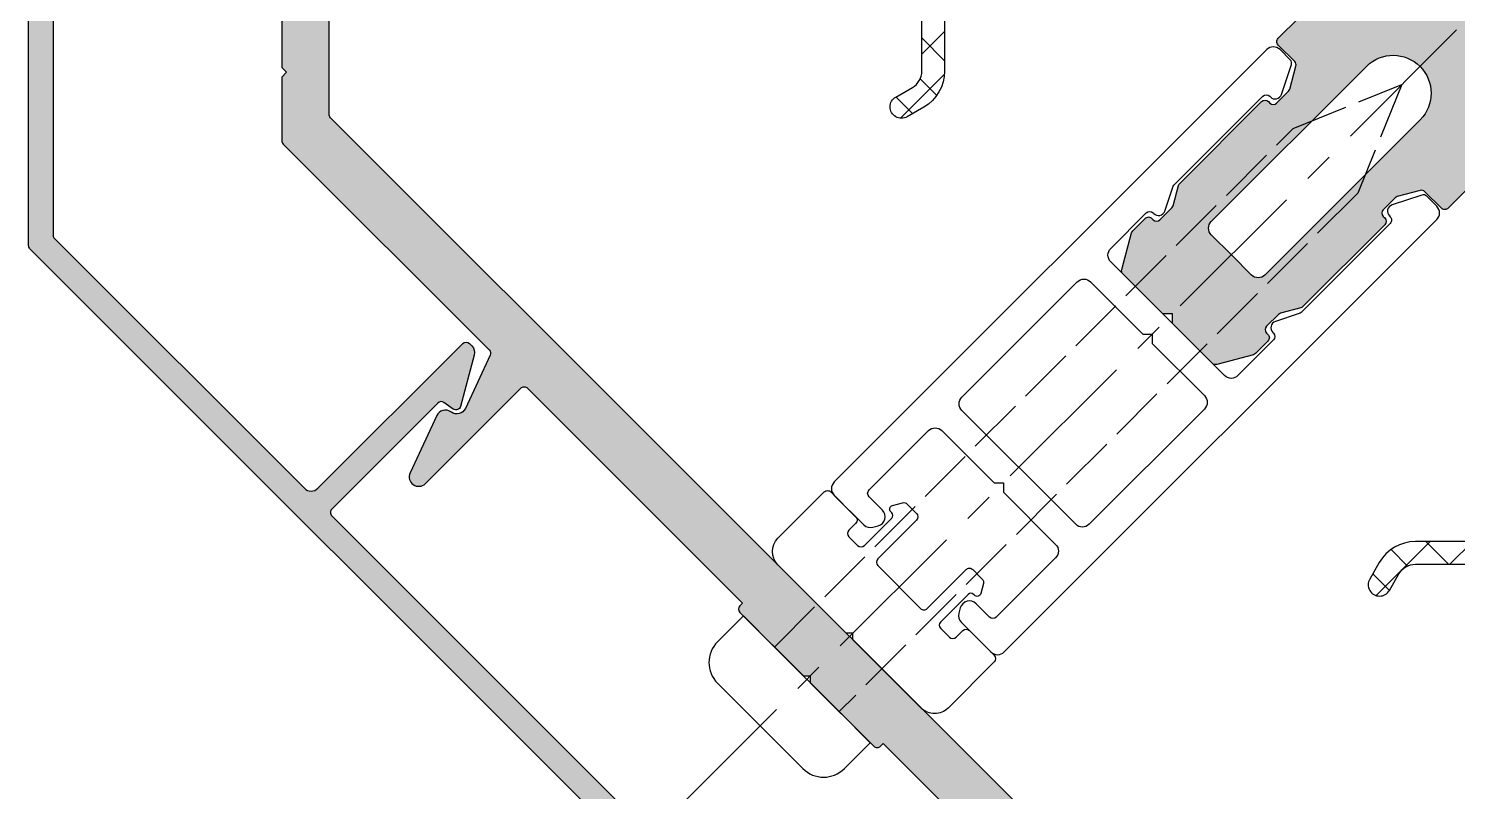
# Model space of a CAD drawing. Header units: millimetres. Extents: x -17234 to -8874, y -2869 to 1211.
# Drawn here: x -12219.4 to -12143.9, y -673.3 to -633 of the extents above; entities that cross this region are included whole.
import ezdxf

# ---------------------------------------------------------------- set-up
doc = ezdxf.new("R2010")
doc.units = ezdxf.units.MM
doc.linetypes.add('AM_ISO02W050x2', pattern=[3.75, 3, -0.75])
doc.linetypes.add('CENTER', pattern=[50.800000000000004, 31.75, -6.35, 6.35, -6.35])
for name, color, linetype in [('Centerline', 6, 'CENTER'), ('Gasket EPDM', 32, 'Continuous'), ('Gasket Silicone', 20, 'Continuous'), ('Profile', 1, 'Continuous'), ('PVC Spacer', 3, 'Continuous'), ('Screw', 9, 'Continuous'), ('Thermal Break', 3, 'Continuous')]:
    doc.layers.add(name, color=color, linetype=linetype)

# ---------------------------------------------------------------- blocks, each defined once
blk = doc.blocks.new('GG - 01')
at = {"layer": 'Gasket EPDM', "ltscale": 0.5}
h = blk.add_hatch(dxfattribs=at)
h.set_pattern_fill('ANSI37', color=5, scale=0.5, style=0)
h.set_pattern_definition([(45, (16923.13597728441, 487.5036104391235), (-1.122532015133644, 1.122532015133644), []), (135, (16923.13597728441, 487.5036104391235), (-1.122532015133644, -1.122532015133644), [])])
edge = h.paths.add_edge_path(flags=16)
edge.add_arc((-2.456698961395585, -4.827477994350676), 0.999999999999698, -90.00000000001728, 1.7280399333685637e-11, ccw=False)
edge.add_line((-2.456698961395887, -5.827477994350375), (-4.465798961398832, -5.827477994349238))
edge.add_arc((-4.465798961398537, -4.827477994348943), 1.000000000000295, 180.0000000000169, 269.9999999999831, ccw=False)
edge.add_line((-5.465798961398832, -4.827477994349238), (-5.465798961398832, -3.800001866927573))
edge.add_arc((-4.465798961398537, -3.800001866927868), 1.000000000000295, 90.00000000001688, 179.9999999999831, ccw=False)
edge.add_line((-4.465798961398832, -2.800001866927573), (-2.456698961395887, -2.800001866926436))
edge.add_arc((-2.456698961395585, -3.800001866926134), 0.999999999999698, -1.7280399333685637e-11, 90.00000000001728, ccw=False)
edge.add_line((-1.456698961395887, -3.800001866926436), (-1.456698961395887, -4.827477994350375))
edge = h.paths.add_edge_path()
edge.add_arc((-8.000000000000213, -7.458536453019235), 0.4999999999999999, 300.0000000000282, 419.9999999999718)
edge.add_line((-7.75, -7.025523751127139), (-8.482050807557243, -6.602874020323156))
edge.add_arc((-8.232050807556735, -6.169861318431231), 0.4999999999999997, 120.00000000006719, 239.9999999999328, ccw=False)
edge.add_line((-8.482050807557243, -5.736848616539305), (-7.75, -5.314198885735323))
edge.add_arc((-8.000000000000115, -4.88118618384317), 0.5000000000000003, 300.0000000000152, 419.9999999999848)
edge.add_line((-7.75, -4.448173481951017), (-8.482050807557243, -4.025523751147261))
edge.add_arc((-8.232050807556735, -3.592511049255336), 0.4999999999999997, 120.00000000006719, 239.9999999999328, ccw=False)
edge.add_line((-8.482050807557243, -3.15949834736341), (-7.75, -2.736848616559428))
edge.add_arc((-8.00000000000031, -2.303835914667388), 0.4999999999999996, 300.0000000000412, 419.9999999999588)
edge.add_line((-7.75, -1.870823212775349), (-8.874999999989086, -1.221304159940132))
edge.add_arc((-8.749999999989212, -1.004797808994095), 0.249999999999874, 180.0000000006814, 240.0000000000167, ccw=False)
edge.add_line((-8.999999999989086, -1.004797808997068), (-9, 0.0003111022266466534))
edge.add_arc((-8.499999999999089, 0.0003111022268556529), 0.5000000000009113, 74.99999999992588, 179.9999999999197, ccw=False)
edge.add_line((-8.370590477446967, 0.4832740153721033), (-7.531791636873095, 0.2585185434287496))
edge.add_arc((-7.467086875598413, 0.4999999999906641), 0.2499999999897547, 254.999999999596, 269.9999999995868)
edge.add_line((-7.467086875600216, 0.2500000000009095), (-1.90517973669921, 0.2500000000009095))
edge.add_arc((-1.90517973669921, 9.09508579560736e-13), 0.25, 0, 90, ccw=False)
edge.add_line((-1.65517973669921, 9.094947017729282e-13), (-1.65517973669921, -1.355333104784677))
edge.add_arc((-1.555179736698301, -1.355333104786262), 0.1000000000009096, 179.9999999990918, 350.0000000009825)
edge.add_line((-1.456698961395887, -1.372697922551424), (-1.24342759702995, -0.16317591116524))
edge.add_arc((-0.7510237205223182, -0.2500000000009916), 0.500000000001901, 89.99999999980389, 169.9999999997724, ccw=False)
edge.add_line((-0.7510237205206067, 0.2500000000009095), (-0.249999999992724, 0.2500000000009095))
edge.add_arc((-0.2499999999972147, 3.694822225952521e-12), 0.2499999999972147, -8.46796410769457e-10, 89.9999999989708, ccw=False)
edge.add_line((0, 0), (0, -2.248338335070002))
edge.add_arc((0.25, -2.248338335070002), 0.25, 180, 270)
edge.add_line((0.25, -2.498338335070002), (1.202190357260406, -2.498338335070002))
edge.add_arc((1.203502841082234, -2.240432973307411), 0.2579087013647964, 269.7084235318334, 358.243507031785)
edge.add_line((1.461290357256075, -2.248338335070002), (1.461290357256075, -1.79833833506973))
edge.add_arc((1.761290357258013, -1.79833833507044), 0.3000000000019374, 29.99999999996311, 179.9999999998644, ccw=False)
edge.add_line((2.021097978395119, -1.648338335069639), (3.119023930419644, -3.550001866927232))
edge.add_arc((2.686011228527425, -3.800001866927232), 0.4999999999999999, -30.000000000000114, 30.000000000000114, ccw=False)
edge.add_line((3.119023930419644, -4.050001866927232), (2.021097978395119, -5.951665398784371))
edge.add_arc((1.761290357258013, -5.80166539878357), 0.3000000000019375, 180.0000000001357, 330.0000000000369, ccw=False)
edge.add_line((1.461290357256075, -5.80166539878428), (1.461290357256075, -5.351665398784007))
edge.add_arc((1.203502841082234, -5.359570760546599), 0.2579087013647965, 1.756492968214997, 90.29157646816661)
edge.add_line((1.202190357260406, -5.101665398784007), (0.25, -5.101665398784007))
edge.add_arc((0.25, -5.351665398784007), 0.25, 90, 180)
edge.add_line((0, -5.351665398784007), (7.275957614183426e-12, -8.627476127416458))
edge.add_arc((-0.2499999999935199, -8.627476127416458), 0.2500000000007958, -89.99999999981759, 0, ccw=False)
edge.add_line((-0.249999999992724, -8.877476127417253), (-0.7510237205206067, -8.877476127417253))
edge.add_arc((-0.7510237205223182, -8.377476127415353), 0.5000000000019007, 190.0000000002276, 270.0000000001961, ccw=False)
edge.add_line((-1.24342759702995, -8.464300216251104), (-1.456698961395887, -7.25477820486492))
edge.add_arc((-1.555179736698301, -7.272143022630082), 0.1000000000009094, 9.999999999017358, 180.0000000009084)
edge.add_line((-1.65517973669921, -7.272143022631667), (-1.65517973669921, -8.627476127417253))
edge.add_arc((-1.90517973669921, -8.627476127417253), 0.25, -90, 0, ccw=False)
edge.add_line((-1.90517973669921, -8.877476127417253), (-5.099999999987631, -8.877476127417253))
edge.add_arc((-5.099999999987631, -9.377476127417253), 0.5, 90, 180.000000000013)
edge.add_line((-5.599999999987631, -9.377476127417367), (-5.599999999983993, -16.30817414006583))
edge.add_arc((-7.799999999985766, -16.30817414006576), 2.200000000001773, 300.0000000000704, 359.99999999999824, ccw=False)
edge.add_line((-6.699999999982538, -18.21343002839171), (-7.576738509371353, -18.71961524279709))
edge.add_arc((-7.876738509374263, -18.20000000052278), 0.6000000000046156, 120.0000000000664, 300.00000000006645, ccw=False)
edge.add_line((-8.176738509377174, -17.68038475824847), (-7.299999999995634, -17.17419954384854))
edge.add_arc((-7.799999999995978, -16.30817414006391), 1.000000000000343, 300.0000000000114, 359.999999999942)
edge.add_line((-6.799999999995634, -16.30817414006492), (-6.799999999995634, -9.377476127417594))
edge.add_arc((-7.299999999995634, -9.377476127417253), 0.5, 359.9999999999609, 450)
edge.add_line((-7.299999999995634, -8.877476127417253), (-7.323701012715901, -8.877476127417253))
edge.add_arc((-7.323701012715786, -9.377476127417253), 0.5, 90.00000000001312, 120.0000000000152)
edge.add_line((-7.573701012715901, -8.9444634255251), (-8.25, -9.334924827885743))
edge.add_arc((-8.499999999998181, -8.901912125993249), 0.4999999999993284, 119.99999999980369, 299.9999999998037, ccw=False)
edge.add_line((-8.749999999996362, -8.468899424100755), (-7.75, -7.891549154911331))
edge = h.paths.add_edge_path(flags=16)
edge.add_arc((1.620370595716071, -4.100003733857324), 0.499999999999869, -90.00000000001512, 1.5120349416974932e-11, ccw=False)
edge.add_line((1.62037059571594, -4.600003733857193), (0.1112705957129947, -4.600003733855374))
edge.add_arc((0.1112705957134494, -4.100003733854919), 0.5000000000004547, 180.0000000002084, 269.9999999999479, ccw=False)
edge.add_line((-0.3887294042870053, -4.100003733856738), (-0.3887294042870053, -3.499999999996362))
edge.add_arc((0.1112705957125399, -3.499999999997272), 0.4999999999995453, 89.99999999994787, 179.9999999998958, ccw=False)
edge.add_line((0.1112705957129947, -2.999999999997726), (1.62037059571594, -2.999999999995907))
edge.add_arc((1.620370595716071, -3.499999999995776), 0.499999999999869, -1.5006662579253316e-11, 90.000000000015, ccw=False)
edge.add_line((2.12037059571594, -3.499999999995907), (2.12037059571594, -4.100003733857193))
blk.add_lwpolyline([(-7.75, -7.891549154911331, 0.5773502691892974), (-7.75, -7.025523751127139), (-8.482050807557243, -6.602874020323156, -0.5773502691888426), (-8.482050807557243, -5.736848616539305), (-7.75, -5.314198885735323, 0.577350269189449), (-7.75, -4.448173481951017), (-8.482050807557243, -4.025523751147261, -0.5773502691888426), (-8.482050807557243, -3.15949834736341), (-7.75, -2.736848616559428, 0.5773502691891458), (-7.75, -1.870823212775349), (-8.874999999989086, -1.221304159940132, -0.2679491924280138), (-8.999999999989086, -1.004797808997068), (-9, 0.0003111022266466534), (-9, 0.0003111022275561481, -0.4931454260312705), (-8.370590477446967, 0.4832740153721033), (-7.531791636873095, 0.2585185434287496, 0.06554346281519802), (-7.467086875600216, 0.2500000000009095), (-1.90517973669921, 0.2500000000009095, -0.4142135623730951), (-1.65517973669921, 9.094947017729282e-13), (-1.65517973669921, -1.355333104784677, 0.9163311740325999), (-1.456698961395887, -1.372697922551424), (-1.24342759702995, -0.16317591116524, -0.3639702342660466), (-0.7510237205206067, 0.2500000000009095), (-0.249999999992724, 0.2500000000009095, -0.4142135623721627), (0, 0), (0, -2.248338335070002, 0.4142135623730951), (0.25, -2.498338335070002), (1.202190357260406, -2.498338335070002, 0.4067446540325116), (1.461290357256075, -2.248338335070002), (1.461290357256075, -1.79833833506973, -0.7673269879782757), (2.021097978395119, -1.648338335069639), (3.119023930419644, -3.550001866927232, -0.2679491924311227), (3.119023930419644, -4.050001866927232), (2.021097978395119, -5.951665398784371, -0.7673269879782757), (1.461290357256075, -5.80166539878428), (1.461290357256075, -5.351665398784007, 0.4067446540325116), (1.202190357260406, -5.101665398784007), (0.25, -5.101665398784007, 0.4142135623730951), (0, -5.351665398784007), (7.275957614183426e-12, -8.627476127416458, -0.4142135623721627), (-0.249999999992724, -8.877476127417253), (-0.7510237205206067, -8.877476127417253, -0.3639702342660466), (-1.24342759702995, -8.464300216251104), (-1.456698961395887, -7.25477820486492, 0.9163311740325999), (-1.65517973669921, -7.272143022631667), (-1.65517973669921, -8.627476127417253, -0.4142135623730951), (-1.90517973669921, -8.877476127417253), (-5.099999999987631, -8.877476127417253, 0.4142135623731616), (-5.599999999987631, -9.377476127417367), (-5.599999999983993, -16.30817414006583, -0.2679491924307854), (-6.699999999982538, -18.21343002839171), (-7.576738509371353, -18.71961524279709, -0.9999999999999997), (-8.176738509377174, -17.68038475824847), (-7.299999999995634, -17.17419954384854, 0.2679491924307981), (-6.799999999995634, -16.30817414006492), (-6.799999999995634, -9.377476127417594, 0.4142135623732949), (-7.299999999995634, -8.877476127417253), (-7.323701012715901, -8.877476127417253, 0.1316524975874049), (-7.573701012715901, -8.9444634255251), (-8.25, -9.334924827885743, -1), (-8.749999999996362, -8.468899424100755), (-8.749999999996362, -8.468899424100755), (-7.75, -7.891549154911331, 0.2679491924311227)], format="xyb", dxfattribs=at)
for points in [[(-1.456698961395887, -4.827477994350375, -0.4142135623732719), (-2.456698961395887, -5.827477994350375), (-4.465798961398832, -5.827477994349238, -0.4142135623729226), (-5.465798961398832, -4.827477994349238), (-5.465798961398832, -3.800001866927573, -0.4142135623729225), (-4.465798961398832, -2.800001866927573), (-2.456698961395887, -2.800001866926436, -0.4142135623732719), (-1.456698961395887, -3.800001866926436)], [(2.12037059571594, -4.100003733857193, -0.4142135623732486), (1.62037059571594, -4.600003733857193), (0.1112705957129947, -4.600003733855374, -0.4142135623717632), (-0.3887294042870053, -4.100003733856738), (-0.3887294042870053, -3.499999999996362, -0.4142135623728287), (0.1112705957129947, -2.999999999997726), (1.62037059571594, -2.999999999995907, -0.4142135623732486), (2.12037059571594, -3.499999999995907)]]:
    blk.add_lwpolyline(points, format="xyb", close=True, dxfattribs=at)

msp = doc.modelspace()

# ---------------------------------------------------------------- hatches: boundary and pattern name
at = {"layer": 'Gasket Silicone', "ltscale": 0.5}
h = msp.add_hatch(color=1, dxfattribs=at)
h.dxf.hatch_style = 1
edge = h.paths.add_edge_path()
edge.add_line((-12158.97057823179, -648.0564609002085), (-12159.47006245574, -648.0564608773511))
edge.add_line((-12159.47006245574, -648.0564608773511), (-12161.57661054185, -645.9499125983621))
edge.add_arc((-12161.39983372884, -645.7731358715187), 0.2500001055456339, 165.0000113427866, 224.9999860354737, ccw=False)
edge.add_line((-12161.64131530017, -645.7084311307317), (-12161.12367782677, -643.7765802503527))
edge.add_arc((-12160.88219635738, -643.8412849638281), 0.2500000000016988, 134.9999973764409, 165.0000113415588, ccw=False)
edge.add_line((-12161.05897304459, -643.6645082604355), (-12160.40117987429, -643.006715150359))
edge.add_arc((-12160.22440317899, -643.1834918456534), 0.2499999999993991, 44.99999737675421, 135.0000000005896, ccw=False)
edge.add_line((-12160.04762647561, -643.0067151584517), (-12159.97691579263, -643.0774258478978))
edge.add_arc((-12159.80013909734, -642.9006491364166), 0.2500000114451473, 225.0000026225825, 314.9999973765331)
edge.add_line((-12159.62336240204, -643.0774258478996), (-12158.99795789195, -642.4520213950673))
edge.add_arc((-12159.17473457917, -642.2752446916651), 0.2500000000242394, 314.9999973784307, 344.9999973770692)
edge.add_line((-12158.93325312554, -642.3399494640016), (-12158.64837080359, -641.2767543589835))
edge.add_arc((-12158.40688934998, -641.3414591313052), 0.2499999999919564, 134.9999973775832, 164.9999973786146, ccw=False)
edge.add_line((-12158.58366603718, -641.1646824279233), (-12154.2540162697, -636.8350330568301))
edge.add_arc((-12154.0772395825, -637.011809760232), 0.2500000000060716, 44.99999737857809, 134.9999973743406, ccw=False)
edge.add_line((-12153.90046287911, -636.8350330730173), (-12153.81749267028, -636.9180032894474))
edge.add_arc((-12153.64071597498, -636.7412265779653), 0.2500000114457904, 225.0000026227299, 314.9999973772701)
edge.add_line((-12153.46393927968, -636.9180032894474), (-12152.83617640753, -636.2902404747638))
edge.add_arc((-12153.01295309473, -636.1134637713777), 0.2499999999973896, 314.9999973775095, 344.9999973775217)
edge.add_line((-12152.77147164112, -636.1781685437054), (-12152.44596683583, -634.9633682946769))
edge.add_arc((-12152.68744828944, -634.8986635223453), 0.2499999999962734, 344.999997376533, 404.9999973768647)
edge.add_line((-12152.51067158605, -634.7218868351447), (-12153.38643085264, -633.8461274883794))
edge.add_arc((-12153.20965415734, -633.6693507930868), 0.2499999999955404, 134.9999973690898, 224.9999999997052, ccw=False)
edge.add_line((-12153.38643084452, -633.492574089676), (-12152.29688744939, -632.4030307946123))
edge.add_arc((-12151.05945058231, -633.6404676616927), 1.750000000007129, 89.99999737233532, 135.00000000005, ccw=False)
edge.add_line((-12151.05945050205, -631.8904676616858), (-12145.29722564243, -631.8904679259613))
edge.add_arc((-12145.29722564256, -630.1404677318918), 1.750000194069457, 270.0000000041093, 314.9999973681295)
edge.add_line((-12144.0597886951, -631.3779047930384), (-12131.10938555687, -618.4275028445718))
edge.add_arc((-12132.34682242395, -617.1900659774956), 1.750000000000295, 315.0000000000211, 404.9999999999789)
edge.add_line((-12131.10938555687, -615.9526291104194), (-12133.93807103757, -613.1239436297183))
edge.add_arc((-12133.76129434227, -612.9471669344221), 0.2500000000019715, 134.9999973682055, 224.9999999994104, ccw=False)
edge.add_line((-12133.93807102945, -612.7703902310041), (-12123.43753461912, -602.2698547853197))
edge.add_arc((-12123.61431132254, -602.0930780819035), 0.250000011482769, 315, 404.9999973682056)
edge.add_line((-12123.437534611, -601.9163013866073), (-12126.86418947272, -598.4896462100751))
edge.add_line((-12126.86418947272, -598.4896462100751), (-12126.86423126781, -597.9895625843492))
edge.add_line((-12126.86423126781, -597.9895625843492), (-12127.3642312643, -597.9896043724475))
edge.add_line((-12127.3642312643, -597.9896043724475), (-12134.14944845069, -591.2043865628129))
edge.add_arc((-12134.3262251541, -591.3811632662291), 0.250000011482769, 45, 134.9999973682056)
edge.add_line((-12134.5030018494, -591.204386554693), (-12161.7975830837, -618.4989652814384))
edge.add_arc((-12161.62080639653, -618.6757419848575), 0.2500000000014895, 134.9999973677265, 260.0000026232537)
edge.add_line((-12161.66421842967, -618.9219439250992), (-12159.60638848021, -619.2847947697392))
edge.add_arc((-12159.64980051335, -619.5309967099813), 0.2500000000018229, -2.6323472184230923e-06, 80.00000262286119, ccw=False)
edge.add_line((-12159.39980051335, -619.5309967214671), (-12159.39980080581, -625.8979601749234))
edge.add_arc((-12159.64980080581, -625.8979601634419), 0.2499999999963623, 279.99999736800714, 359.99999736864294, ccw=False)
edge.add_line((-12159.6063887727, -626.1441621036865), (-12165.10638881724, -627.1139602449439))
edge.add_arc((-12165.14980085035, -626.8677583046974), 0.2499999999994443, 179.999997368226, 279.99999736834525, ccw=False)
edge.add_line((-12165.39980085035, -626.8677582932141), (-12165.39980075445, -624.7797526544109))
edge.add_arc((-12165.14980075445, -624.7797526658952), 0.2499999999981813, 104.99999736809471, 179.9999973679916, ccw=False)
edge.add_line((-12165.21450550463, -624.5382712063529), (-12164.41450549478, -624.3239118891543))
edge.add_arc((-12164.3498007446, -624.5653933486979), 0.2499999999994379, -2.6316697017136903e-06, 104.9999973684233, ccw=False)
edge.add_line((-12164.0998007446, -624.5653933601807), (-12164.09980076986, -625.1153933601781))
edge.add_arc((-12163.84980076986, -625.1153933716606), 0.2500000000036383, 179.9999973684085, 279.9999973678306)
edge.add_line((-12163.80638873675, -625.3615953119097), (-12161.10638871489, -624.8855125880218))
edge.add_arc((-12161.149800748, -624.6393106477728), 0.2500000000022232, 279.9999973686562, 359.9999973684866)
edge.add_line((-12160.89980074799, -624.639310659255), (-12160.89980057116, -620.789646216559))
edge.add_arc((-12161.14980363485, -620.7896487758276), 0.2500030637023911, 0.0005865339522577959, 80.00000262340745)
edge.add_line((-12161.1063910697, -620.5434438184293), (-12163.80638851614, -620.0673615482556))
edge.add_arc((-12163.84980054929, -620.3135634884968), 0.2500000000002955, 80.0000026236462, 179.9999973677571)
edge.add_line((-12164.09980054929, -620.3135634770115), (-12164.09980058383, -621.0653896263193))
edge.add_arc((-12164.34980058383, -621.0653896148345), 0.2500000000018193, 254.9999973684951, 359.9999973678873, ccw=False)
edge.add_line((-12164.4145053562, -621.3068710684365), (-12165.21450534635, -621.0925116777416))
edge.add_arc((-12165.14980057398, -620.8510302241423), 0.2499999999994965, 179.9999973683824, 254.99999736793728, ccw=False)
edge.add_line((-12165.39980057398, -620.8510302126597), (-12165.39980046896, -618.5646614974685))
edge.add_line((-12165.39980046896, -618.5646614974685), (-12134.32672001749, -587.4915810460025))
edge.add_line((-12134.32672001749, -587.4915810460025), (-12132.48824241897, -589.3300586445221))
edge.add_line((-12132.48824241897, -589.3300586445221), (-12131.42758232036, -588.2693985459136))
edge.add_line((-12131.42758232036, -588.2693985459136), (-12130.36692214858, -589.3300587176927))
edge.add_line((-12130.36692214858, -589.3300587176927), (-12131.42758285063, -590.39071941974))
edge.add_line((-12131.42758285063, -590.39071941974), (-12119.72470765839, -602.0935946119807))
edge.add_line((-12119.72470765839, -602.0935946119807), (-12130.40202020046, -612.7709071540539))
edge.add_arc((-12130.22524351328, -612.9476838574683), 0.2500000000006856, 134.9999973690898, 224.9999999997052)
edge.add_line((-12130.40202020858, -613.1244605527645), (-12124.03857788435, -619.4879028769974))
edge.add_arc((-12123.86180118905, -619.3111261816977), 0.2500000000018912, 225.0000000005711, 315.0000026306338)
edge.add_line((-12123.68502448564, -619.4879028688792), (-12113.00771194356, -608.810590326806))
edge.add_line((-12113.00771194356, -608.810590326806), (-12101.30483675133, -620.513465519045))
edge.add_line((-12101.30483675133, -620.513465519045), (-12100.24417604928, -619.4528048169977))
edge.add_line((-12100.24417604928, -619.4528048169977), (-12099.1835158775, -620.5134649887768))
edge.add_line((-12099.1835158775, -620.5134649887768), (-12100.24417597611, -621.5741250873853))
edge.add_line((-12100.24417597611, -621.5741250873853), (-12098.40569837759, -623.4126026859085))
edge.add_line((-12098.40569837759, -623.4126026859085), (-12129.47877882905, -654.4856831373745))
edge.add_line((-12129.47877882905, -654.4856831373745), (-12131.76514754424, -654.4856832423975))
edge.add_arc((-12131.76514755573, -654.2356832423983), 0.2499999999992044, 195.000002631927, 270.00000263177395, ccw=False)
edge.add_line((-12132.00662900933, -654.3003880147662), (-12132.22098840002, -653.5003880246131))
edge.add_arc((-12131.97950694642, -653.4356832522437), 0.2500000000007712, 90.00000263260767, 195.0000026321463, ccw=False)
edge.add_line((-12131.97950695791, -653.1856832522426), (-12131.2276808086, -653.1856832177036))
edge.add_arc((-12131.22768082008, -652.9356832177034), 0.2500000000002277, 270.0000026321908, 369.9999973763115)
edge.add_line((-12130.98147887984, -652.8922711845607), (-12131.45756115001, -650.1922737381174))
edge.add_arc((-12131.70376610741, -650.2356863032667), 0.2500030637005447, 9.999997376492887, 89.99941346594352)
edge.add_line((-12131.70376354814, -649.9856832395799), (-12135.55342799084, -649.9856834164075))
edge.add_arc((-12135.55342797936, -650.2356834164092), 0.2500000000017056, 90.00000263177394, 170.0000026321634)
edge.add_line((-12135.79962991961, -650.1922713833028), (-12136.2757126435, -652.892271405166))
edge.add_arc((-12136.02951070325, -652.935683438274), 0.2500000000029875, 170.0000026318508, 270.0000026313571)
edge.add_line((-12136.02951069176, -653.1856834382761), (-12135.47951069176, -653.1856834130122))
edge.add_arc((-12135.47951068028, -653.4356834130117), 0.2499999999995455, -14.999997368443019, 90.00000263135712, ccw=False)
edge.add_line((-12135.23802922074, -653.5003881631965), (-12135.45238853794, -654.3003881730438))
edge.add_arc((-12135.69386999748, -654.2356834228606), 0.2500000000004614, 270.0000026321908, 345.0000026319093, ccw=False)
edge.add_line((-12135.693869986, -654.4856834228594), (-12137.7818756248, -654.4856835187693))
edge.add_arc((-12137.78187563628, -654.2356835187697), 0.2499999999995455, 170.0000026315521, 270.00000263177395, ccw=False)
edge.add_line((-12138.02807757653, -654.192271485661), (-12137.05827943527, -648.6922714411176))
edge.add_arc((-12136.81207749502, -648.7356834742233), 0.2499999999989902, 90.00000263219079, 170.0000026322449, ccw=False)
edge.add_line((-12136.81207750651, -648.4856834742259), (-12130.44511405305, -648.485683181767))
edge.add_arc((-12130.44511404157, -648.7356831817677), 0.2500000000007961, 9.99999737695299, 90.00000263219079, ccw=False)
edge.add_line((-12130.19891210132, -648.6922711486222), (-12129.83606125668, -650.7501010980868))
edge.add_arc((-12129.58985931644, -650.7066890649434), 0.2500000000001703, 189.9999973764911, 315.000002632292)
edge.add_line((-12129.41308261302, -650.8834657521184), (-12102.11850388628, -623.588884517816))
edge.add_arc((-12102.29528059781, -623.4121078225198), 0.2500000114840554, 315.0000026320891, 405.0000000002948)
edge.add_line((-12102.1185038944, -623.2353311191018), (-12108.90372170403, -616.4501139327112))
edge.add_line((-12108.90372170403, -616.4501139327112), (-12108.90367991593, -615.9501139362219))
edge.add_line((-12108.90367991593, -615.9501139362219), (-12109.40376354166, -615.950072141135))
edge.add_line((-12109.40376354166, -615.950072141135), (-12112.83041871819, -612.5234172794153))
edge.add_arc((-12113.00719541349, -612.7001939909524), 0.2500000114834123, 45.00000263194177, 134.9999999998526)
edge.add_line((-12113.1839721169, -612.5234172875353), (-12123.68450756259, -623.0239536978661))
edge.add_arc((-12123.861284266, -622.8471770106884), 0.2500000000004444, 225.0000000002395, 315.000002631555, ccw=False)
edge.add_line((-12124.0380609613, -623.0239537059879), (-12126.86674644201, -620.1952682252886))
edge.add_arc((-12128.10418330908, -621.4327050923652), 1.749999999997964, 45.00000000007106, 135.0000000000553)
edge.add_line((-12129.34162017616, -620.1952682252904), (-12142.29202212462, -633.1456713635107))
edge.add_arc((-12141.05458506348, -634.3831083109718), 1.750000194067785, 135.0000026318969, 179.9999999959168)
edge.add_line((-12142.80458525755, -634.3831083108471), (-12142.80458499327, -640.1453331704688))
edge.add_arc((-12144.55458499328, -640.1453332507318), 1.750000000009097, -44.999999999829015, 2.627846981795301e-06, ccw=False)
edge.add_line((-12143.3171481262, -641.3827701178107), (-12144.40669142126, -642.472313512937))
edge.add_arc((-12144.58346812467, -642.2955368257622), 0.2499999999932898, 224.9999999997789, 315.00000263083643, ccw=False)
edge.add_line((-12144.76024481996, -642.4723135210552), (-12145.63600416673, -641.5965542544673))
edge.add_arc((-12145.81278085393, -641.7733309578539), 0.2499999999965054, 45.00000262287742, 105.0000026235371)
edge.add_line((-12145.87748562626, -641.5318495042466), (-12147.09228587529, -641.8573543095354))
edge.add_arc((-12147.02758110296, -642.0988357631447), 0.2499999999983319, 105.0000026222077, 135.0000026221036)
edge.add_line((-12147.20435780635, -641.9220590759396), (-12147.83212062103, -642.549821948096))
edge.add_arc((-12147.65534390955, -642.726598643394), 0.2500000114454689, 135.0000026226562, 224.9999973773438)
edge.add_line((-12147.83212062103, -642.9033753386921), (-12147.7491504046, -642.9863455475297))
edge.add_arc((-12147.92592709182, -643.1631222509195), 0.2500000000077598, -44.999997374248494, 45.00000262132983, ccw=False)
edge.add_line((-12147.74915038841, -643.3398989381203), (-12152.07879975951, -647.6695487055986))
edge.add_arc((-12152.25557646289, -647.4927720183988), 0.2499999999916016, 285.00000262131664, 315.00000262237995, ccw=False)
edge.add_line((-12152.19087169057, -647.7342534720028), (-12153.25406679559, -648.0191357939548))
edge.add_arc((-12153.18936202325, -648.2606172475928), 0.2500000000283588, 105.0000026225217, 135.0000026209982)
edge.add_line((-12153.36613872665, -648.0838405603627), (-12153.99154317948, -648.7092450704586))
edge.add_arc((-12153.814766468, -648.8860217657548), 0.2500000114441827, 135.000002622951, 224.999997377049)
edge.add_line((-12153.99154317948, -649.062798461051), (-12153.92083249004, -649.1335091440214))
edge.add_arc((-12154.09760917724, -649.3102858474094), 0.24999999999747, -45.000000000736975, 45.00000262309851, ccw=False)
edge.add_line((-12153.92083248194, -649.4870625427066), (-12154.57862559202, -650.1448557130043))
edge.add_arc((-12154.75540229541, -649.968079025795), 0.2500000000047854, 284.9999886573747, 315.0000026223063, ccw=False)
edge.add_line((-12154.69069758194, -650.209560495181), (-12156.62254846232, -650.7271979685829))
edge.add_arc((-12156.68725320311, -650.485716397254), 0.2500001055441364, 225.0000139651527, 284.9999886578382, ccw=False)
edge.add_line((-12156.86402992995, -650.6624932102677), (-12158.97057820893, -648.555945124157))
edge.add_line((-12158.97057820893, -648.555945124157), (-12158.97057823179, -648.0564609002085))
edge = h.paths.add_edge_path(flags=16)
edge.add_arc((-12147.30795129264, -636.3938339580765), 2.003366125818804, -44.48584055299, 134.3373767106277, ccw=False)
edge.add_line((-12145.87870253419, -637.7976586695445), (-12154.08495778648, -645.9992668269356))
edge.add_arc((-12154.43851116088, -645.6457134201596), 0.4999999999987987, 224.9999973773437, 314.9999973773437, ccw=False)
edge.add_line((-12154.79206456766, -645.9992667945685), (-12155.85272469099, -644.9386065741387))
edge.add_line((-12155.85272469099, -644.9386065741387), (-12156.91338481421, -643.8779463538071))
edge.add_arc((-12156.55983140743, -643.5243929793965), 0.5000000000013711, 134.9999973773437, 224.9999973773437, ccw=False)
edge.add_line((-12156.91338478184, -643.1708395726187), (-12148.70806785056, -634.960952435295))
h = msp.add_hatch(color=1, dxfattribs=at)
h.dxf.hatch_style = 1
edge = h.paths.add_edge_path()
edge.add_arc((-12155.35405497906, -708.2106841223066), 0.25, 224.9999999997789, 269.9999999995831, ccw=False)
edge.add_line((-12155.53083167435, -708.3874608176033), (-12219.30157814924, -644.6167143427318))
edge.add_arc((-12219.12480145394, -644.4399376474347), 0.2500000000013284, 179.9999999998697, 224.9999999998526, ccw=False)
edge.add_line((-12219.37480145394, -644.4399376474341), (-12219.37480145387, -620.0639285648685))
edge.add_arc((-12217.87480145387, -620.063928564874), 1.500000000001819, 89.99999999986107, 179.9999999997916, ccw=False)
edge.add_line((-12217.87480145387, -618.5639285648704), (-12203.74980145385, -618.5639285649086))
edge.add_arc((-12203.74980145385, -618.8139285649086), 0.25, 0, 90, ccw=False)
edge.add_line((-12203.49980145385, -618.8139285649086), (-12203.49980145385, -618.9992390675816))
edge.add_arc((-12203.99980145385, -618.9992390675803), 0.5, 299.999999999706, 359.9999999998567, ccw=False)
edge.add_line((-12203.74980145385, -619.4322517694745), (-12206.1803359755, -620.8355215298125))
edge.add_arc((-12206.3053359755, -620.6190151788661), 0.2499999999993079, 189.9999999997609, 299.9999999996102, ccw=False)
edge.add_line((-12206.55153791375, -620.6624272232821), (-12206.65590774082, -620.0705165204836))
edge.add_arc((-12206.90210967907, -620.1139285649), 0.2499999999997481, 9.999999999935962, 90)
edge.add_line((-12206.90210967907, -619.8639285649006), (-12211.44980145386, -619.8639285648878))
edge.add_arc((-12211.44980145386, -620.1139285648879), 0.2500000000001137, 90, 179.9999999999739)
edge.add_line((-12211.69980145386, -620.1139285648878), (-12211.69980145387, -622.8139285648867))
edge.add_arc((-12211.94980145387, -622.813928564887), 0.25, -90, 5.212541509536095e-11, ccw=False)
edge.add_line((-12211.94980145387, -623.0639285648867), (-12212.74980145387, -623.0639285648831))
edge.add_arc((-12212.74980145387, -622.813928564883), 0.2500000000001137, 180.0000000000261, 270, ccw=False)
edge.add_line((-12212.99980145387, -622.8139285648831), (-12212.99980145386, -620.1139285648824))
edge.add_arc((-12213.24980145386, -620.1139285648835), 0.25, 2.605510395054913e-10, 90)
edge.add_line((-12213.24980145386, -619.8639285648842), (-12217.82480145387, -619.8639285648733))
edge.add_arc((-12217.82480145388, -620.1139285648724), 0.2499999999990905, 89.99999999958312, 179.9999999997916)
edge.add_line((-12218.07480145387, -620.1139285648715), (-12218.07480145392, -643.9014600163628))
edge.add_arc((-12217.82480145392, -643.9014600163626), 0.25, 180.0000000000261, 225.000000000129)
edge.add_line((-12218.00157814921, -644.0782367116597), (-12204.81103172901, -657.2687831318583))
edge.add_arc((-12204.45747833842, -656.9152297412647), 0.5000000000008883, 224.9999999999447, 314.9999999999632)
edge.add_line((-12204.10392494783, -657.2687831318576), (-12196.44949238339, -649.6143505674183))
edge.add_arc((-12196.2727156881, -649.7911272627146), 0.2499999999993991, 45, 135, ccw=False)
edge.add_line((-12196.0959389928, -649.6143505674165), (-12195.96490467973, -649.7453848804828))
edge.add_arc((-12196.31845807033, -650.0989382710765), 0.4999999999996825, -15.000000000084412, 45.000000000101295, ccw=False)
edge.add_line((-12195.83549515718, -650.2283477936282), (-12196.56188103597, -652.9392567991647))
edge.add_arc((-12196.80336249254, -652.8745520378901), 0.2500000000001747, 235.0000000001958, 345.00000000025904, ccw=False)
edge.add_line((-12196.94675660163, -653.0793400489631), (-12197.43910128591, -652.7345965896304))
edge.add_arc((-12197.58249539499, -652.9393846007016), 0.2499999999998634, 54.99999999961522, 134.9999999997237)
edge.add_line((-12197.75927209029, -652.7626079054037), (-12203.36146282758, -658.364798642703))
edge.add_arc((-12203.18468613228, -658.5415753379996), 0.2499999999996403, 134.9999999999447, 225.0000000000553)
edge.add_line((-12203.36146282758, -658.7183520332961), (-12169.63246936498, -692.447345495891))
edge.add_arc((-12169.45569266968, -692.2705688005939), 0.2500000000000422, 225.0000000001474, 314.9999999999079)
edge.add_line((-12169.27891597439, -692.4473454958907), (-12163.67672523707, -686.8451547585657))
edge.add_arc((-12163.85350193236, -686.6683780632679), 0.2500000000005245, 314.999999999742, 394.999999999832)
edge.add_line((-12163.64871392129, -686.5249839541805), (-12163.99345738062, -686.0326392699019))
edge.add_arc((-12163.78866936955, -685.8892451608134), 0.2499999999996305, 105.000000000243, 215.0000000002631, ccw=False)
edge.add_line((-12163.85337413083, -685.6477637042419), (-12161.14246512529, -684.9213778254518))
edge.add_arc((-12161.01305560274, -685.4043407385979), 0.5000000000023697, 45.00000000034089, 105.00000000035331, ccw=False)
edge.add_line((-12160.65950221215, -685.0507873480012), (-12160.52846789908, -685.1818216610675))
edge.add_arc((-12160.70524459438, -685.3585983563637), 0.2499999999993991, -44.999999999999886, 45, ccw=False)
edge.add_line((-12160.52846789908, -685.5353750516599), (-12168.35967715885, -693.3665843114334))
edge.add_arc((-12168.18290046355, -693.5433610067299), 0.2499999999996403, 134.9999999999447, 225.0000000000553)
edge.add_line((-12168.35967715885, -693.7201377020265), (-12154.99235404327, -707.0874608176023))
edge.add_arc((-12154.81557734797, -706.9106841223061), 0.2500000000006853, 224.9999999997052, 269.9999999995831)
edge.add_line((-12154.81557734797, -707.1606841223061), (-12131.02804589661, -707.1606841222831))
edge.add_arc((-12131.02804589661, -706.9106841222831), 0.25, 270, 360)
edge.add_line((-12130.77804589661, -706.9106841222831), (-12130.77804589662, -702.3356841222665))
edge.add_arc((-12131.02804589662, -702.3356841222658), 0.25, 359.9999999998437, 449.9999999995831)
edge.add_line((-12131.02804589661, -702.0856841222665), (-12133.72804589661, -702.0856841222683))
edge.add_arc((-12133.72804589661, -701.8356841222682), 0.2500000000001137, 180.0000000000261, 270, ccw=False)
edge.add_line((-12133.97804589661, -701.8356841222683), (-12133.97804589662, -701.035684122269))
edge.add_arc((-12133.72804589662, -701.0356841222688), 0.25, 90, 180.0000000000521, ccw=False)
edge.add_line((-12133.72804589662, -700.785684122269), (-12131.02804589662, -700.7856841222672))
edge.add_arc((-12131.02804589662, -700.5356841222671), 0.2500000000001137, 270, 359.999999999974)
edge.add_line((-12130.77804589662, -700.5356841222672), (-12130.77804589662, -695.9879923474834))
edge.add_arc((-12131.02804589662, -695.9879923474831), 0.25, 359.9999999999218, 439.9999999999221)
edge.add_line((-12130.9846338522, -695.7417904092306), (-12131.576544555, -695.6374205821592))
edge.add_arc((-12131.53313251059, -695.391218643906), 0.2499999999998668, 150.0000000000053, 260.00000000035993, ccw=False)
edge.add_line((-12131.74963886153, -695.2662186439063), (-12130.34636910119, -692.8356841222628))
edge.add_arc((-12129.9133563993, -693.0856841222626), 0.500000000000518, 90, 150.0000000000644, ccw=False)
edge.add_line((-12129.9133563993, -692.585684122261), (-12129.72804589662, -692.585684122261))
edge.add_arc((-12129.72804589662, -692.835684122261), 0.25, 0, 90, ccw=False)
edge.add_line((-12129.47804589662, -692.835684122261), (-12129.47804589661, -706.9606841222806))
edge.add_arc((-12130.97804589661, -706.9606841222815), 1.5, -90, 3.467448550509289e-11, ccw=False)
edge.add_line((-12130.97804589661, -708.4606841222824), (-12155.35405497906, -708.4606841223066))
h = msp.add_hatch(color=1, dxfattribs=at)
h.dxf.hatch_style = 1
edge = h.paths.add_edge_path()
edge.add_line((-12167.36874331761, -688.3132149407019), (-12164.3429926401, -686.9022842281192))
edge.add_arc((-12164.55430177097, -686.449130334602), 0.5000000000000574, 295.00000000032, 395.0000000000689)
edge.add_line((-12164.14472574883, -686.1623421164259), (-12164.1643373209, -686.1343338888546))
edge.add_arc((-12163.75476129875, -685.8475456706825), 0.5000000000009271, 114.99999999983211, 214.9999999994456, ccw=False)
edge.add_line((-12163.96607042962, -685.394391777163), (-12161.15312159477, -684.0826921934839))
edge.add_arc((-12161.04746702933, -684.3092691402429), 0.2500000000000049, 45.00000000068172, 115.0000000000926, ccw=False)
edge.add_line((-12160.87069033404, -684.1324924449443), (-12149.9907219611, -695.0124608175713))
edge.add_arc((-12149.81394526581, -694.8356841222724), 0.2500000000000422, 225.0000000007369, 270)
edge.add_line((-12149.81394526581, -695.0856841222724), (-12146.45304589664, -695.0856841222682))
edge.add_line((-12146.45304589664, -695.0856841222682), (-12146.20304589665, -694.83568412227))
edge.add_line((-12146.20304589665, -694.83568412227), (-12145.95304589664, -695.0856841222682))
edge.add_line((-12145.95304589664, -695.0856841222682), (-12142.47942296673, -695.0856841222645))
edge.add_arc((-12142.47942296673, -695.3356841222644), 0.2499999999998863, 19.999999999991473, 90, ccw=False)
edge.add_line((-12142.24449981153, -695.2501790864331), (-12140.72400499342, -699.42770426559))
edge.add_arc((-12139.78431237263, -699.0856841222628), 0.9999999999993203, 200.0000000001078, 270.0000000001042)
edge.add_line((-12139.78431237263, -700.0856841222627), (-12132.8204679181, -700.0856841222569))
edge.add_arc((-12132.8204679181, -699.0856841222565), 1.000000000000455, 270, 359.999999999974)
edge.add_line((-12131.8204679181, -699.0856841222569), (-12131.8204679181, -694.8641407835116))
edge.add_arc((-12130.8204679181, -694.8641407835124), 1, 144.9999999999792, 179.9999999999544, ccw=False)
edge.add_line((-12131.63961996239, -694.2905643471611), (-12130.72130749783, -692.9790782313364))
edge.add_arc((-12130.9260955089, -692.8356841222496), 0.2500000000001424, 325.0000000002961, 450.0000000008338)
edge.add_line((-12130.92609550891, -692.58568412225), (-12134.03456872839, -692.5856841222918))
edge.add_arc((-12134.03456872839, -692.835684122294), 0.25000000000216, 90.00000000083378, 164.976768087428)
edge.add_line((-12134.27602392906, -692.77088145204), (-12134.49073098882, -693.5708814519891))
edge.add_arc((-12134.24927578815, -693.6356841222424), 0.2500000000001454, 164.9767680873377, 269.9999999995831)
edge.add_line((-12134.24927578815, -693.8856841222427), (-12133.5704679181, -693.8856841222401))
edge.add_arc((-12133.5704679181, -694.1356841222398), 0.2499999999996589, -7.821654435247183e-11, 90, ccw=False)
edge.add_line((-12133.3204679181, -694.1356841222401), (-12133.3204679181, -697.5856841222572))
edge.add_arc((-12134.3204679181, -697.5856841222583), 1, -90, 5.860556484549306e-11, ccw=False)
edge.add_line((-12134.3204679181, -698.5856841222583), (-12138.6780836582, -698.5856841222627))
edge.add_arc((-12138.6780836582, -697.5856841222626), 1.000000000000114, 180.0000000000065, 270, ccw=False)
edge.add_line((-12139.6780836582, -697.5856841222627), (-12139.67808365821, -694.1356841222456))
edge.add_arc((-12139.42808365821, -694.1356841222462), 0.25, 90, 179.9999999998697, ccw=False)
edge.add_line((-12139.42808365821, -693.8856841222462), (-12138.74927578815, -693.8856841222456))
edge.add_arc((-12138.74927578815, -693.6356841222456), 0.25, 270.0000000004169, 375.023231912461)
edge.add_line((-12138.50782058749, -693.5708814519932), (-12138.72250137007, -692.7709793610135))
edge.add_arc((-12138.96398282666, -692.8356841222743), 0.2500000000141844, 14.99999999561676, 89.9999999954143)
edge.add_line((-12138.96398282664, -692.5856841222601), (-12148.42485796933, -692.5856841222792))
edge.add_arc((-12148.42485796933, -692.3356841222792), 0.25, 225.0000000007369, 270, ccw=False)
edge.add_line((-12148.60163466462, -692.5124608175781), (-12203.4265781492, -637.6875173329063))
edge.add_arc((-12203.2498014539, -637.5107406376129), 0.2499999999986756, 179.9999999997655, 224.9999999992446, ccw=False)
edge.add_line((-12203.4998014539, -637.5107406376119), (-12203.49980145387, -628.0498654949224))
edge.add_arc((-12203.74980145388, -628.0498654949419), 0.2500000000145519, 4.455422775284561e-09, 75.00000000409786)
edge.add_line((-12203.68509669262, -627.8083840383515), (-12204.4849987836, -627.5937032557722))
edge.add_arc((-12204.54980145385, -627.8351584564374), 0.2499999999998855, 74.97676808786127, 179.999999999505)
edge.add_line((-12204.79980145385, -627.8351584564352), (-12204.79980145385, -628.513966326489))
edge.add_arc((-12205.04980145385, -628.5139663264879), 0.25, 270, 359.99999999973943, ccw=False)
edge.add_line((-12205.04980145385, -628.7639663264872), (-12208.49980145387, -628.7639663264781))
edge.add_arc((-12208.49980145387, -627.763966326478), 1.000000000000114, 179.9999999999023, 269.99999999989575, ccw=False)
edge.add_line((-12209.49980145387, -627.7639663264763), (-12209.49980145386, -623.4063505863705))
edge.add_arc((-12208.49980145386, -623.4063505863728), 1, 89.99999999979161, 179.9999999998697, ccw=False)
edge.add_line((-12208.49980145385, -622.4063505863724), (-12205.04980145384, -622.4063505863814))
edge.add_arc((-12205.04980145384, -622.656350586382), 0.2500000000005684, -2.86604517896194e-10, 90, ccw=False)
edge.add_line((-12204.79980145384, -622.6563505863833), (-12204.79980145384, -623.3351584564371))
edge.add_arc((-12204.54980145384, -623.3351584564355), 0.25, 180.0000000003648, 285.0232319125751)
edge.add_line((-12204.48499878359, -623.5766136571001), (-12203.68499878364, -623.3619065973435))
edge.add_arc((-12203.74980145389, -623.1204513966762), 0.2500000000023334, 285.0232319124198, 359.9999999994528)
edge.add_line((-12203.49980145389, -623.1204513966786), (-12203.49980145384, -620.0119781771937))
edge.add_arc((-12203.74980145384, -620.0119781771882), 0.249999999998181, 359.9999999987494, 484.9999999997893)
edge.add_line((-12203.89319556293, -619.8071901661151), (-12205.20468167875, -620.7255026306702))
edge.add_arc((-12205.77825811511, -619.9063505863812), 1.000000000000906, 270.00000000010425, 305.0000000000721, ccw=False)
edge.add_line((-12205.7782581151, -620.9063505863814), (-12209.99980145385, -620.9063505863742))
edge.add_arc((-12209.99980145385, -621.9063505863737), 0.9999999999995453, 90, 179.9999999999218)
edge.add_line((-12210.99980145385, -621.9063505863724), (-12210.99980145387, -628.870195040905))
edge.add_arc((-12209.99980145387, -628.8701950409074), 0.999999999998181, 179.9999999998567, 249.9999999998728)
edge.add_line((-12210.3418215972, -629.8098876616914), (-12206.16429641804, -631.3303824798095))
edge.add_arc((-12206.24980145388, -631.5653056350055), 0.2500000000001996, -4.4292391976341605e-10, 69.9999999995834, ccw=False)
edge.add_line((-12205.99980145388, -631.5653056350075), (-12205.99980145389, -635.0389285649253))
edge.add_line((-12205.99980145389, -635.0389285649253), (-12205.74980145389, -635.2889285649271))
edge.add_line((-12205.74980145389, -635.2889285649271), (-12205.99980145389, -635.5389285649217))
edge.add_line((-12205.99980145389, -635.5389285649217), (-12205.9998014539, -638.8998279340867))
edge.add_arc((-12205.7498014539, -638.8998279340857), 0.25, 180.0000000002345, 224.9999999995762)
edge.add_line((-12205.92657814919, -639.0766046293811), (-12195.0466097766, -649.9565730023533))
edge.add_arc((-12195.2233864719, -650.1333496976467), 0.2500000000000422, -24.9999999998833, 44.99999999896829, ccw=False)
edge.add_line((-12194.99680952514, -650.2390042630815), (-12196.30850910881, -653.0519530979182))
edge.add_arc((-12196.76166300233, -652.8406439670489), 0.5000000000000654, 235.0000000003815, 335.00000000014035, ccw=False)
edge.add_line((-12197.0484512205, -653.2502199891951), (-12197.07645944807, -653.2306084171196))
edge.add_arc((-12197.36324766625, -653.6401844392632), 0.4999999999997079, 54.99999999986817, 154.9999999997571)
edge.add_line((-12197.81640155977, -653.4288753083911), (-12199.22733227239, -656.454625985983))
edge.add_arc((-12198.77417837888, -656.6659351168532), 0.4999999999988493, 154.999999999946, 315.00000000035)
edge.add_line((-12198.42062498828, -657.019488507445), (-12193.37893632523, -651.9777998443708))
edge.add_arc((-12193.20215962993, -652.1545765396663), 0.2500000000002029, 44.99999999889462, 135.0000000004054, ccw=False)
edge.add_line((-12193.02538293463, -651.9777998443733), (-12181.67096065653, -663.3322221228508))
edge.add_line((-12181.67096065653, -663.3322221228508), (-12181.81238201276, -663.4736434790819))
edge.add_arc((-12181.63560531746, -663.65042017438), 0.2500000000006853, 134.9999999997052, 224.9999999997052)
edge.add_line((-12181.81238201276, -663.8271968696762), (-12178.45362480211, -667.1859540803188))
edge.add_line((-12178.45362480211, -667.1859540803188), (-12178.10007141152, -667.1859540802951))
edge.add_line((-12178.10007141152, -667.1859540802951), (-12178.10007141151, -667.5395074709112))
edge.add_line((-12178.10007141151, -667.5395074709112), (-12174.74131420089, -670.8982646815338))
edge.add_arc((-12174.5645375056, -670.721487986237), 0.249999999999801, 225.0000000000921, 315.0000000004974)
edge.add_line((-12174.3877608103, -670.8982646815319), (-12174.24633945406, -670.7568433252953))
edge.add_line((-12174.24633945406, -670.7568433252953), (-12162.89191717614, -682.1112656029098))
edge.add_arc((-12163.06869387143, -682.2880422982093), 0.2500000000004441, -44.99999999904202, 45.00000000082912, ccw=False)
edge.add_line((-12162.89191717613, -682.4648189935033), (-12167.93360583908, -687.5065076565947))
edge.add_arc((-12167.58005244848, -687.860061047183), 0.4999999999996825, 135.000000000783, 294.9999999998597)

# ---------------------------------------------------------------- linework, layer by layer
at = {"layer": 'Centerline', "ltscale": 0.25}
msp.add_lwpolyline([(-12212.43093588559, -701.5168185538585), (-12043.23369111095, -532.3195737795048)], dxfattribs=at)
at = {"layer": 'Profile', "color": 9, "ltscale": 0.5}
for points in [[(-12130.97804589661, -708.4606841222824), (-12155.35405497906, -708.4606841223066, -0.1989123673791912), (-12155.53083167435, -708.3874608176033), (-12219.30157814924, -644.6167143427318, -0.198912367380847), (-12219.37480145394, -644.4399376474341), (-12219.37480145387, -620.0639285648685, -0.4142135623723847)], [(-12218.07480145387, -620.1139285648715), (-12218.07480145392, -643.9014600163628, 0.1989123673801633), (-12218.00157814921, -644.0782367116597), (-12204.81103172901, -657.2687831318583, 0.414213562373194), (-12204.10392494783, -657.2687831318576), (-12196.44949238339, -649.6143505674183, -0.4142135623730951), (-12196.0959389928, -649.6143505674165), (-12195.96490467973, -649.7453848804828, -0.2679491924310983), (-12195.83549515718, -650.2283477936282), (-12196.56188103597, -652.9392567991647, -0.5205670505520921), (-12196.94675660163, -653.0793400489631), (-12197.43910128591, -652.7345965896304, 0.3639702342668195), (-12197.75927209029, -652.7626079054037), (-12203.36146282758, -658.364798642703, 0.4142135623736601), (-12203.36146282758, -658.7183520332961), (-12169.63246936498, -692.447345495891, 0.4142135623716871)], [(-12138.96398282664, -692.5856841222601), (-12148.42485796933, -692.5856841222792, -0.1989123673763153), (-12148.60163466462, -692.5124608175781), (-12203.4265781492, -637.6875173329063, -0.1989123673760439), (-12203.4998014539, -637.5107406376119), (-12203.49980145387, -628.0498654949224, 0.3394542588624518)], [(-12205.99980145388, -631.5653056350075), (-12205.99980145389, -635.0389285649253), (-12205.74980145389, -635.2889285649271), (-12205.99980145389, -635.5389285649217), (-12205.9998014539, -638.8998279340867, 0.1989123673763361), (-12205.92657814919, -639.0766046293811), (-12195.0466097766, -649.9565730023533, -0.3152987888736065), (-12194.99680952514, -650.2390042630815), (-12196.30850910881, -653.0519530979182, -0.4663076581537317), (-12197.0484512205, -653.2502199891951), (-12197.07645944807, -653.2306084171196, 0.466307658154346), (-12197.81640155977, -653.4288753083911), (-12199.22733227239, -656.454625985983, 0.8390996311791765), (-12198.42062498828, -657.019488507445), (-12193.37893632523, -651.9777998443708, -0.4142135623807285), (-12193.02538293463, -651.9777998443733), (-12181.67096065653, -663.3322221228508), (-12181.81238201276, -663.4736434790819, 0.414213562373095), (-12181.81238201276, -663.8271968696762), (-12178.45362480211, -667.1859540803188), (-12178.10007141152, -667.1859540802951), (-12178.10007141151, -667.5395074709112), (-12174.74131420089, -670.8982646815338, 0.4142135623752141), (-12174.3877608103, -670.8982646815319), (-12174.24633945406, -670.7568433252953), (-12162.89191717614, -682.1112656029098, -0.4142135623734294)], [(-12143.3171481262, -641.3827701178107), (-12144.40669142126, -642.472313512937, -0.4142135758230129), (-12144.76024481996, -642.4723135210552), (-12145.63600416673, -641.5965542544673, 0.2679491924338323), (-12145.87748562626, -641.5318495042466), (-12147.09228587529, -641.8573543095354, 0.1316524975867444), (-12147.20435780635, -641.9220590759396), (-12147.83212062103, -642.549821948096, 0.4142135355585035), (-12147.83212062103, -642.9033753386921), (-12147.7491504046, -642.9863455475297, -0.4142135623514151), (-12147.74915038841, -643.3398989381203), (-12152.07879975951, -647.6695487055986, -0.1316524975920579), (-12152.19087169057, -647.7342534720028), (-12153.25406679559, -648.0191357939548, 0.1316524975807229), (-12153.36613872665, -648.0838405603627), (-12153.99154317948, -648.7092450704586, 0.4142135355555733), (-12153.99154317948, -649.062798461051), (-12153.92083249004, -649.1335091440214, -0.4142135757861013), (-12153.92083248194, -649.4870625427066), (-12154.57862559202, -650.1448557130043, -0.1316525595771796), (-12154.69069758194, -650.209560495181), (-12156.62254846232, -650.7271979685829, -0.2679490740786216), (-12156.86402992995, -650.6624932102677), (-12158.97057820893, -648.555945124157), (-12158.97057823179, -648.0564609002085), (-12159.47006245574, -648.0564608773511), (-12161.57661054185, -645.9499125983621, -0.2679490740786216), (-12161.64131530017, -645.7084311307317), (-12161.12367782677, -643.7765802503527, -0.1316525595771796), (-12161.05897304459, -643.6645082604355), (-12160.40117987429, -643.006715150359, -0.4142135757861013), (-12160.04762647561, -643.0067151584517), (-12159.97691579263, -643.0774258478978, 0.4142135355555733), (-12159.62336240204, -643.0774258478996), (-12158.99795789195, -642.4520213950673, 0.1316524975807229), (-12158.93325312554, -642.3399494640016), (-12158.64837080359, -641.2767543589835, -0.1316524975920579), (-12158.58366603718, -641.1646824279233), (-12154.2540162697, -636.8350330568301, -0.4142135623514151), (-12153.90046287911, -636.8350330730173), (-12153.81749267028, -636.9180032894474, 0.4142135355585035), (-12153.46393927968, -636.9180032894474), (-12152.83617640753, -636.2902404747638, 0.1316524975867444), (-12152.77147164112, -636.1781685437054), (-12152.44596683583, -634.9633682946769, 0.2679491924338323), (-12152.51067158605, -634.7218868351447), (-12153.38643085264, -633.8461274883794, -0.4142135758230129), (-12153.38643084452, -633.492574089676), (-12152.29688744939, -632.4030307946123, -0.1989123792988888)]]:
    msp.add_lwpolyline(points, format="xyb", dxfattribs=at)
msp.add_lwpolyline([(-12148.70806785056, -634.960952435295, -0.9897830045805022), (-12145.87870253419, -637.7976586695445), (-12154.08495778648, -645.9992668269356, -0.4142135623731276), (-12154.79206456766, -645.9992667945685), (-12155.85272469099, -644.9386065741387), (-12156.91338481421, -643.8779463538071, -0.4142135623731276), (-12156.91338478184, -643.1708395726187)], format="xyb", close=True, dxfattribs=at)
at = {"layer": 'Profile', "ltscale": 0.5}
msp.add_arc((-12205.74980145393, -638.8998279342696), 0.25, 179.9999999998306, 225.0000000007275, dxfattribs=at)
at = {"layer": 'PVC Spacer', "ltscale": 0.5}
msp.add_lwpolyline([(-12171.91262865563, -663.6153232559287), (-12169.86201899022, -661.5647135904661, -0.414213562373095), (-12169.50846559963, -661.5647135904588), (-12169.01202530736, -662.0611538827112, -0.2679491924313792), (-12168.94732054609, -662.3026353392821), (-12169.08927832917, -662.832428998309, -0.5773502691907793), (-12169.42388485066, -662.9220865455305), (-12169.47311026055, -662.8728611356479, 0.4142135623724291), (-12169.75595297302, -662.8728611356497), (-12171.20552187443, -664.3224300371027, 0.414213562373095), (-12171.20552187443, -664.6759834276969), (-12170.74590246665, -665.1356028354645, 0.414213562373095), (-12170.39234907605, -665.135602835459), (-12170.03879568547, -664.7820494448612, -0.4142135623722959), (-12169.68524229488, -664.7820494448575), (-12168.37709474957, -666.090196990123, -0.4142135623734946), (-12168.37709474957, -666.4437503807154), (-12170.81661314463, -668.8832687758483, -0.4142135623736351), (-12172.230826707, -668.8832687758683), (-12175.83707129005, -665.2770241929217), (-12175.83707129005, -664.923470802331), (-12175.83707129024, -664.9234708021437), (-12175.83707129024, -664.9234708021437), (-12176.19062468083, -664.9234708021473), (-12179.79686926589, -661.3172262171835, -0.414213562372696), (-12179.79686926591, -659.903012654812), (-12177.35735087085, -657.4634942596791, -0.4142135623733614), (-12177.00379748026, -657.4634942596737), (-12175.69564993505, -658.7716418048518, -0.414213562373095), (-12175.69564993504, -659.125195195446), (-12176.04920332563, -659.4787485860439, 0.414213562373095), (-12176.04920332562, -659.8323019766382), (-12175.58958391784, -660.291921384404, 0.414213562373095), (-12175.23603052725, -660.2919213843985), (-12173.78646162584, -658.8423524829456, 0.4142135623724291), (-12173.78646162584, -658.5595097704705), (-12173.83568703573, -658.5102843605879, -0.5773502691907793), (-12173.74602948852, -658.1756778390906), (-12173.21623582949, -658.033720055994, -0.2679491924313792), (-12172.97475437292, -658.0984248172668), (-12172.47831408065, -658.5948651095192, -0.414213562373095), (-12172.47831408065, -658.9484185001135), (-12174.52892374605, -660.9990281655761, 0.414213562373095), (-12174.52892374605, -661.3525815561685), (-12172.26618204622, -663.6153232559342, 0.414213562373095)], format="xyb", close=True, dxfattribs=at)
at = {"layer": 'Screw', "linetype": 'AM_ISO02W050x2'}
msp.add_lwpolyline([(-12179.98309677017, -665.6559652689248), (-12152.58918468309, -638.2620531818484), (-12146.84595168342, -635.9313175081861), (-12149.17668735709, -641.6745505078561), (-12176.57059944416, -669.0684625949325)], dxfattribs=at)
at = {"layer": 'Screw'}
msp.add_lwpolyline([(-12174.92721257401, -670.7118494650877), (-12176.57059944416, -669.0684625949325), (-12179.98309677017, -665.6559652689248), (-12181.62648364033, -664.0125783987696), (-12182.99148257073, -665.37757732917, 0.4142135623730951), (-12182.99148257073, -667.5687598227105), (-12178.48339399795, -672.0768483954898, 0.414213562373095), (-12176.29221150441, -672.076848395488)], format="xyb", close=True, dxfattribs=at)
at = {"layer": 'Thermal Break', "ltscale": 0.5}
for points in [[(-12168.38844528427, -656.9748447939807), (-12167.88844528427, -656.9748447939734), (-12167.88844528426, -657.4748447939734), (-12165.1332422233, -660.2300495968726, -0.4142134697802096), (-12165.13324233506, -660.9371562662897), (-12168.27102873242, -664.07494266374, -0.4142135623722959), (-12168.62458212301, -664.0749426637454), (-12169.33168890433, -663.3678358824515, 0.5773502691868659), (-12170.16820520807, -663.5919797505036), (-12170.24291983075, -663.8708185184283, 0.26794919243144), (-12170.11351030819, -664.3537814315702), (-12168.55387144487, -665.9134202948286, 0.414213562373095), (-12167.84676466368, -665.9134202948177), (-12145.0056396688, -643.0722952992897, 0.4142135623730602), (-12145.00563966881, -642.3651885181031), (-12145.53915774374, -641.8316704431933, 0.2840790438402628), (-12145.79499138054, -641.7712763139813), (-12147.36949712011, -642.2961115605309, 0.557536515835399), (-12147.50630477542, -642.8756380882647), (-12147.46579116177, -642.916151701908, -0.4142135623730951), (-12147.46579116177, -643.2697050925022), (-12152.17123940832, -647.9751533391869, -0.1164338214658533), (-12152.26895916211, -648.0355474684044), (-12153.5289199603, -648.455534401152, 0.5575365158353869), (-12153.6657276156, -649.0350609288859), (-12153.62521400209, -649.0755745423982, -0.414213562373095), (-12153.62521400208, -649.4291279329924), (-12155.50775133218, -651.3116652631385, -0.4142135623730951), (-12156.21485811336, -651.3116652631476), (-12162.22526575364, -645.3012576230454, -0.4142135623730951), (-12162.22526575365, -644.5941508418588), (-12160.34508678567, -642.7139718738277, -0.414213562373095), (-12159.99153339508, -642.7139718738241), (-12159.95101978157, -642.7544854873346, 0.5575365158353421), (-12159.37149325383, -642.6176778320138), (-12158.95150632112, -641.3577170338182, -0.1164338214658533), (-12158.89111219191, -641.2599972800241), (-12154.18330558324, -636.5521906712225, -0.4142135623730951), (-12153.82975219264, -636.5521906712171), (-12153.78923857913, -636.5927042847276, 0.5575365158353806), (-12153.2097120514, -636.4558966294086), (-12152.68487680493, -634.8813908899252, 0.2840790438417738), (-12152.74527093415, -634.6255572531232), (-12153.27878900899, -634.0920391783117, 0.4142135623712495), (-12153.98589579017, -634.0920391783226), (-12176.82702078497, -656.9331641737778, 0.414213562373095), (-12176.82702078497, -657.6402709549644), (-12175.26617321954, -659.2011185203688, 0.2679491924314398), (-12174.78321030639, -659.3305280429146), (-12174.50437153847, -659.2558134202269, 0.5773502691868672), (-12174.28022767044, -658.4192971164854), (-12174.98854315388, -657.7109816330545, -0.4142135623722967), (-12174.98854315388, -657.3574282424603), (-12171.85075681241, -654.2196419008966, -0.4142135623730951), (-12171.14365003122, -654.2196419008875), (-12168.38844713805, -656.9748447939788)], [(-12160.53072117844, -649.1171206879341), (-12160.03072117844, -649.1171206879286), (-12160.03072117844, -649.6171206879286), (-12157.27551811748, -652.372325490826, -0.4142134697800951), (-12157.27551822923, -653.0794321602449), (-12163.365475438, -659.1693893691851, -0.4142135623730951), (-12164.07258221919, -659.1693893691942), (-12170.08298985946, -653.158981729092, -0.4142135623730951), (-12170.08298985947, -652.4518749479054), (-12163.99303270659, -646.36191779485, -0.4142135623732262), (-12163.2859259254, -646.3619177948391), (-12160.53072303223, -649.1171206879322)]]:
    msp.add_lwpolyline(points, format="xyb", dxfattribs=at)

# ---------------------------------------------------------------- block references
at = {"layer": 'Gasket EPDM'}
msp.add_blockref('GG - 01', (-12165.3998008061, -618.9144764821867), dxfattribs=at)
at = {"layer": 'Gasket EPDM', "xscale": -1, "rotation": 270}
msp.add_blockref('GG - 01', (-12129.82859381384, -654.4856834745061), dxfattribs=at)

doc.saveas('drawing.dxf')
